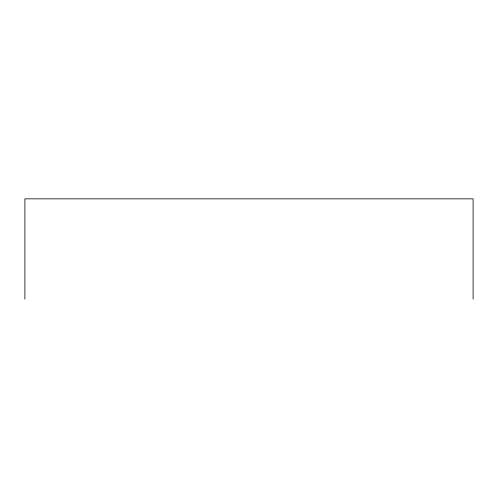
<?xml version="1.0" encoding="UTF-8"?>
<svg xmlns="http://www.w3.org/2000/svg" width="498" height="498" viewBox="0 0 498 498"><rect width="100%" height="100%" fill="white"/><g stroke="black" fill="none" stroke-linecap="round" stroke-linejoin="round"><path stroke-width="0.75" d="M473.1 299.155L473.1 198.845L24.9 198.845L24.9 299.155"/></g></svg>
